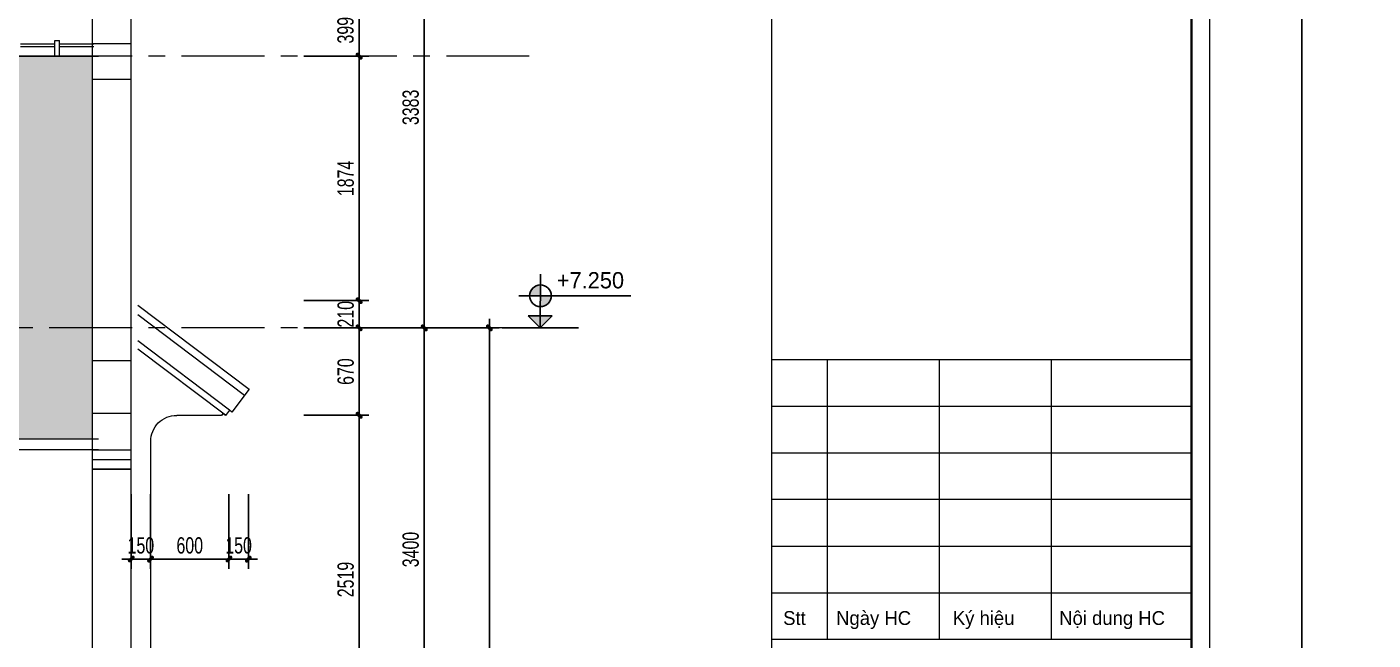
# Model space of a CAD drawing. Header units: inches. Extents: x 88947 to 296847, y 35049 to 161062.
# Drawn here: x 168261 to 178593, y 110234 to 114937 of the extents above; entities that cross this region are included whole.
import ezdxf

# ---------------------------------------------------------------- set-up
doc = ezdxf.new("R2010")
doc.units = ezdxf.units.IN
doc.header["$MEASUREMENT"] = 0
doc.header["$PDMODE"] = 1
doc.linetypes.add('ACAD_ISO03W100', pattern=[30, 12, -18])
doc.linetypes.add('CENTER', pattern=[50.8, 31.75, -6.35, 6.35, -6.35])
for name, color, linetype, lineweight in [('A-Dims', 145, 'Continuous', 25), ('A-Text', 30, 'Continuous', 9), ('A-Wall', 2, 'Continuous', 35), ('DIM', 7, 'Continuous', 25), ('HACTH', 8, 'Continuous', 5), ('KHUNG 2', 144, 'Continuous', 18), ('NETMANH', 192, 'Continuous', 18), ('THAY', 3, 'Continuous', 18), ('TRUC', 252, 'ACAD_ISO03W100', 13)]:
    doc.layers.add(name, color=color, linetype=linetype, lineweight=lineweight)
doc.layers.add('text', color=2, linetype='Continuous')
doc.styles.add('FRANKO', font='VFRANKO.TTF')
doc.styles.add('TEXT', font='VHELVCN.TTF')
doc.styles.add('VNI-HELVE-CONDENSE', font='VNARIAL.TTF', dxfattribs={"width": 0.7})
doc.dimstyles.new('TAS-100', dxfattribs={"dimscale": 50, "dimtxt": 2.5, "dimasz": 0.7, "dimexe": 1.5, "dimexo": 1.5, "dimgap": 0.8, "dimtad": 1, "dimdec": 0, "dimzin": 3, "dimdsep": 46, "dimtxsty": 'VNI-HELVE-CONDENSE', "dimblk": 'TICK', "dimcen": 2.5, "dimclrt": 71, "dimazin": 2, "dimtfac": 0.75, "dimtdec": 0, "dimtix": 1, "dimtmove": 2, "dimatfit": 2, "dimldrblk": 'TICK123', "dimfxl": 1.5, "dimtolj": 1, "dimtzin": 0, "dimarcsym": 0})

# ---------------------------------------------------------------- blocks, each defined once
blk = doc.blocks.new('khung ten')
at = {"layer": 'A-Wall', "ltscale": 0.7}
blk.add_lwpolyline([(267204, -219099), (305804, -219099), (305804, -190799), (267204, -190799)], close=True, dxfattribs=at)
at = {"layer": 'KHUNG 2', "ltscale": 0.7}
for p, q in [((301249, -219099), (301249, -190799)), ((301249, -199776), (305804, -199776)), ((301856, -202813), (301856, -199776)), ((303071, -202813), (303071, -199776)), ((304286, -202813), (304286, -199776)), ((301249, -200282), (305804, -200282)), ((301249, -200789), (305804, -200789)), ((305804, -201295), (301249, -201295)), ((301249, -201801), (305804, -201801)), ((301249, -202307), (305804, -202307)), ((301249, -202813), (305804, -202813))]:
    blk.add_line(p, q, dxfattribs=at)
blk.add_lwpolyline([(267004, -219299), (306004, -219299), (306004, -190599), (267004, -190599)], close=True, dxfattribs=at)
at = {"layer": 'NETMANH', "ltscale": 0.7}
blk.add_lwpolyline([(265004, -220042), (307004, -220042), (307004, -190342), (265004, -190342)], close=True, dxfattribs=at)
at = {"layer": 'text', "linetype": 'Continuous', "style": 'FRANKO'}
for s, p in [('Ngaøy HC', (301948, -202657)), ('Kyù hieäu', (303215, -202657)), ('Noäi dung HC', (304369, -202657)), ('Stt', (301373, -202657))]:
    blk.add_text(s, height=150, dxfattribs=at).set_placement(p)
blk = doc.blocks.new('TICK')
at = {"layer": 'A-Dims', "color": 1}
for p, q in [((-2, 0), (2, 0)), ((0, 1.5), (0, -1.5))]:
    blk.add_line(p, q, dxfattribs=at)
at = {"layer": 'A-Dims', "color": 1, "const_width": 0.788}
blk.add_lwpolyline([(-0.33, -0.35), (0.38, 0.38)], dxfattribs=at)
at = {"layer": 'A-Dims', "color": 1, "const_width": 0.394}
for points in [[(0.24, 0.52, -0.414214), (0.52, 0.52, -1)], [(0.52, 0.52, -0.414214), (0.52, 0.24, -1)], [(-0.47, -0.21, 0.414214), (-0.47, -0.49, 1)], [(-0.47, -0.49, 0.414214), (-0.19, -0.49, 1)]]:
    blk.add_lwpolyline(points, format="xyb", dxfattribs=at)
blk = doc.blocks.new('*D945')
at = {"layer": 'Defpoints', "color": 0}
for p in [(169211, 111428), (169811, 111428), (169211, 110855)]:
    blk.add_point(p, dxfattribs=at)
at = {"layer": 'DIM', "color": 0, "lineweight": -2}
for p, q in [((169211, 111353), (169211, 110780)), ((169811, 111353), (169811, 110780)), ((169776, 110855), (169246, 110855))]:
    blk.add_line(p, q, dxfattribs=at)
at = {"layer": 'DIM', "color": 0, "lineweight": -2, "xscale": 35, "yscale": 35, "zscale": 35, "rotation": 180}
blk.add_blockref('TICK', (169211, 110855), dxfattribs=at)
at = {"layer": 'DIM', "color": 0, "lineweight": -2, "xscale": 35, "yscale": 35, "zscale": 35}
blk.add_blockref('TICK', (169811, 110855), dxfattribs=at)
at = {"layer": 'DIM', "color": 71, "insert": (169511, 110959), "char_height": 125, "attachment_point": 5, "style": 'VNI-HELVE-CONDENSE'}
blk.add_mtext('\\A1;600', dxfattribs=at)
blk = doc.blocks.new('TICK123')
at = {"layer": 'A-Dims', "color": 1}
blk.add_lwpolyline([(0.05, 0, 0, 0.84, 0), (-2.11, 0, 8.4, 8.4, 0)], format="xyseb", dxfattribs=at)
blk = doc.blocks.new('*D946')
at = {"layer": 'Defpoints', "color": 0}
for p in [(169061, 111428), (169211, 111428), (169061, 110855)]:
    blk.add_point(p, dxfattribs=at)
at = {"layer": 'DIM', "color": 0, "lineweight": -2}
for p, q in [((169061, 111353), (169061, 110780)), ((169211, 111353), (169211, 110780)), ((169026, 110855), (168991, 110855)), ((169211, 110855), (169061, 110855)), ((169246, 110855), (169281, 110855))]:
    blk.add_line(p, q, dxfattribs=at)
at = {"layer": 'DIM', "color": 0, "lineweight": -2, "xscale": 35, "yscale": 35, "zscale": 35}
blk.add_blockref('TICK', (169061, 110855), dxfattribs=at)
at = {"layer": 'DIM', "color": 0, "lineweight": -2, "xscale": 35, "yscale": 35, "zscale": 35, "rotation": 180}
blk.add_blockref('TICK', (169211, 110855), dxfattribs=at)
at = {"layer": 'DIM', "color": 71, "insert": (169136, 110959), "char_height": 125, "attachment_point": 5, "style": 'VNI-HELVE-CONDENSE'}
blk.add_mtext('\\A1;150', dxfattribs=at)
blk = doc.blocks.new('*D947')
at = {"layer": 'Defpoints', "color": 0}
for p in [(169811, 111428), (169961, 111428), (169811, 110855)]:
    blk.add_point(p, dxfattribs=at)
at = {"layer": 'DIM', "color": 0, "lineweight": -2}
for p, q in [((169811, 111353), (169811, 110780)), ((169961, 111353), (169961, 110780)), ((169776, 110855), (169741, 110855)), ((169961, 110855), (169811, 110855)), ((169996, 110855), (170031, 110855))]:
    blk.add_line(p, q, dxfattribs=at)
at = {"layer": 'DIM', "color": 0, "lineweight": -2, "xscale": 35, "yscale": 35, "zscale": 35}
blk.add_blockref('TICK', (169811, 110855), dxfattribs=at)
at = {"layer": 'DIM', "color": 0, "lineweight": -2, "xscale": 35, "yscale": 35, "zscale": 35, "rotation": 180}
blk.add_blockref('TICK', (169961, 110855), dxfattribs=at)
at = {"layer": 'DIM', "color": 71, "insert": (169886, 110959), "char_height": 125, "attachment_point": 5, "style": 'VNI-HELVE-CONDENSE'}
blk.add_mtext('\\A1;150', dxfattribs=at)
blk = doc.blocks.new('A$C688775B1')
h = blk.add_hatch(color=256)
h.paths.add_polyline_path([(332, 278), (332, 372, 0.414214), (239, 278)])
h.paths.add_polyline_path([(332, 278), (332, 185, 0.414214), (426, 278)])
h = blk.add_hatch(color=256)
h.paths.add_polyline_path([(434, 104), (330, 104), (330, 0)])
h.paths.add_polyline_path([(330, 104), (226, 104), (330, 0)])
for p, q in [((332, 465), (330, 0)), ((330, 0), (332, 465)), ((145, 278), (1114, 278)), ((0, 0), (660, 0)), ((330, 0), (226, 104)), ((226, 104), (434, 104)), ((330, 0), (434, 104))]:
    blk.add_line(p, q)
blk.add_circle((332, 278), 93.5)
at = {"style": 'TEXT'}
blk.add_attdef('CAO ÑOÄ', (474, 342), '', height=170, dxfattribs=at)
blk = doc.blocks.new('*D2810')
at = {"layer": 'Defpoints', "color": 0}
for p in [(170311, 112628), (171311, 112628), (170311, 109228)]:
    blk.add_point(p, dxfattribs=at)
at = {"layer": 'DIM', "color": 0, "lineweight": -2}
for p, q in [((170386, 112628), (171386, 112628)), ((171311, 109263), (171311, 112593)), ((170386, 109228), (171386, 109228))]:
    blk.add_line(p, q, dxfattribs=at)
at = {"layer": 'DIM', "color": 0, "lineweight": -2, "xscale": 35, "yscale": 35, "zscale": 35}
for p, rotation in [((171311, 112628), 90), ((171311, 109228), 270)]:
    blk.add_blockref('TICK', p, dxfattribs=dict(at, rotation=rotation))
at = {"layer": 'DIM', "color": 71, "insert": (171207, 110928), "char_height": 125, "attachment_point": 5, "rotation": 90, "style": 'VNI-HELVE-CONDENSE'}
blk.add_mtext('\\A1;3400', dxfattribs=at)
blk = doc.blocks.new('*D2811')
at = {"layer": 'Defpoints', "color": 0}
for p in [(170311, 112628), (171811, 112628), (170311, 105828)]:
    blk.add_point(p, dxfattribs=at)
at = {"layer": 'DIM', "color": 0, "lineweight": -2}
for p, q in [((170386, 112628), (171886, 112628)), ((171811, 105863), (171811, 112593)), ((170386, 105828), (171886, 105828))]:
    blk.add_line(p, q, dxfattribs=at)
at = {"layer": 'DIM', "color": 0, "lineweight": -2, "xscale": 35, "yscale": 35, "zscale": 35}
for p, rotation in [((171811, 112628), 90), ((171811, 105828), 270)]:
    blk.add_blockref('TICK', p, dxfattribs=dict(at, rotation=rotation))
at = {"layer": 'DIM', "color": 71, "insert": (171708, 109228), "char_height": 125, "attachment_point": 5, "rotation": 90, "style": 'VNI-HELVE-CONDENSE'}
blk.add_mtext('\\A1;6800', dxfattribs=at)
blk = doc.blocks.new('*D2812')
at = {"layer": 'Defpoints', "color": 0}
for p in [(170311, 116012), (171311, 116012), (170311, 112628)]:
    blk.add_point(p, dxfattribs=at)
at = {"layer": 'DIM', "color": 0, "lineweight": -2}
for p, q in [((170386, 116012), (171386, 116012)), ((171311, 112663), (171311, 115977)), ((170386, 112628), (171386, 112628))]:
    blk.add_line(p, q, dxfattribs=at)
at = {"layer": 'DIM', "color": 0, "lineweight": -2, "xscale": 35, "yscale": 35, "zscale": 35}
for p, rotation in [((171311, 116012), 90), ((171311, 112628), 270)]:
    blk.add_blockref('TICK', p, dxfattribs=dict(at, rotation=rotation))
at = {"layer": 'DIM', "color": 71, "insert": (171207, 114320), "char_height": 125, "attachment_point": 5, "rotation": 90, "style": 'VNI-HELVE-CONDENSE'}
blk.add_mtext('\\A1;3383', dxfattribs=at)
blk = doc.blocks.new('*D2813')
at = {"layer": 'Defpoints', "color": 0}
for p in [(170311, 115112), (170811, 115112), (170311, 114713)]:
    blk.add_point(p, dxfattribs=at)
at = {"layer": 'DIM', "color": 0, "lineweight": -2}
for p, q in [((170386, 115112), (170886, 115112)), ((170811, 114748), (170811, 115077)), ((170386, 114713), (170886, 114713))]:
    blk.add_line(p, q, dxfattribs=at)
at = {"layer": 'DIM', "color": 0, "lineweight": -2, "xscale": 35, "yscale": 35, "zscale": 35}
for p, rotation in [((170811, 115112), 90), ((170811, 114713), 270)]:
    blk.add_blockref('TICK', p, dxfattribs=dict(at, rotation=rotation))
at = {"layer": 'DIM', "color": 71, "insert": (170707, 114912), "char_height": 125, "attachment_point": 5, "rotation": 90, "style": 'VNI-HELVE-CONDENSE'}
blk.add_mtext('\\A1;399', dxfattribs=at)
blk = doc.blocks.new('*D2823')
at = {"layer": 'Defpoints', "color": 0}
for p in [(170311, 111958), (170811, 111958), (170311, 109438)]:
    blk.add_point(p, dxfattribs=at)
at = {"layer": 'DIM', "color": 0, "lineweight": -2}
for p, q in [((170386, 111958), (170886, 111958)), ((170811, 109473), (170811, 111923)), ((170386, 109438), (170886, 109438))]:
    blk.add_line(p, q, dxfattribs=at)
at = {"layer": 'DIM', "color": 0, "lineweight": -2, "xscale": 35, "yscale": 35, "zscale": 35}
for p, rotation in [((170811, 111958), 90), ((170811, 109438), 270)]:
    blk.add_blockref('TICK', p, dxfattribs=dict(at, rotation=rotation))
at = {"layer": 'DIM', "color": 71, "insert": (170708, 110698), "char_height": 125, "attachment_point": 5, "rotation": 90, "style": 'VNI-HELVE-CONDENSE'}
blk.add_mtext('\\A1;2519', dxfattribs=at)
blk = doc.blocks.new('*D2824')
at = {"layer": 'Defpoints', "color": 0}
for p in [(170311, 112628), (170811, 112628), (170311, 111958)]:
    blk.add_point(p, dxfattribs=at)
at = {"layer": 'DIM', "color": 0, "lineweight": -2}
for p, q in [((170386, 112628), (170886, 112628)), ((170811, 111993), (170811, 112593)), ((170386, 111958), (170886, 111958))]:
    blk.add_line(p, q, dxfattribs=at)
at = {"layer": 'DIM', "color": 0, "lineweight": -2, "xscale": 35, "yscale": 35, "zscale": 35}
for p, rotation in [((170811, 112628), 90), ((170811, 111958), 270)]:
    blk.add_blockref('TICK', p, dxfattribs=dict(at, rotation=rotation))
at = {"layer": 'DIM', "color": 71, "insert": (170708, 112293), "char_height": 125, "attachment_point": 5, "rotation": 90, "style": 'VNI-HELVE-CONDENSE'}
blk.add_mtext('\\A1;670', dxfattribs=at)
blk = doc.blocks.new('*D2825')
at = {"layer": 'Defpoints', "color": 0}
for p in [(170311, 114713), (170811, 114713), (170311, 112838)]:
    blk.add_point(p, dxfattribs=at)
at = {"layer": 'DIM', "color": 0, "lineweight": -2}
for p, q in [((170386, 114713), (170886, 114713)), ((170811, 112873), (170811, 114678)), ((170386, 112838), (170886, 112838))]:
    blk.add_line(p, q, dxfattribs=at)
at = {"layer": 'DIM', "color": 0, "lineweight": -2, "xscale": 35, "yscale": 35, "zscale": 35}
for p, rotation in [((170811, 114713), 90), ((170811, 112838), 270)]:
    blk.add_blockref('TICK', p, dxfattribs=dict(at, rotation=rotation))
at = {"layer": 'DIM', "color": 71, "insert": (170708, 113775), "char_height": 125, "attachment_point": 5, "rotation": 90, "style": 'VNI-HELVE-CONDENSE'}
blk.add_mtext('\\A1;1874', dxfattribs=at)
blk = doc.blocks.new('*D2826')
at = {"layer": 'Defpoints', "color": 0}
for p in [(170311, 112838), (170811, 112838), (170311, 112628)]:
    blk.add_point(p, dxfattribs=at)
at = {"layer": 'DIM', "color": 0, "lineweight": -2}
for p, q in [((170386, 112838), (170886, 112838)), ((170811, 112873), (170811, 112908)), ((170811, 112628), (170811, 112838)), ((170386, 112628), (170886, 112628)), ((170811, 112593), (170811, 112558))]:
    blk.add_line(p, q, dxfattribs=at)
at = {"layer": 'DIM', "color": 0, "lineweight": -2, "xscale": 35, "yscale": 35, "zscale": 35}
for p, rotation in [((170811, 112838), 270), ((170811, 112628), 90)]:
    blk.add_blockref('TICK', p, dxfattribs=dict(at, rotation=rotation))
at = {"layer": 'DIM', "color": 71, "insert": (170708, 112733), "char_height": 125, "attachment_point": 5, "rotation": 90, "style": 'VNI-HELVE-CONDENSE'}
blk.add_mtext('\\A1;210', dxfattribs=at)
blk = doc.blocks.new('*D3793')
at = {"layer": 'Defpoints', "color": 0}
for p in [(169211, 111428), (169811, 111428), (169211, 110855)]:
    blk.add_point(p, dxfattribs=at)
at = {"layer": 'DIM', "color": 0, "lineweight": -2}
for p, q in [((169211, 111353), (169211, 110780)), ((169811, 111353), (169811, 110780)), ((169776, 110855), (169246, 110855))]:
    blk.add_line(p, q, dxfattribs=at)
at = {"layer": 'DIM', "color": 0, "lineweight": -2, "xscale": 35, "yscale": 35, "zscale": 35, "rotation": 180}
blk.add_blockref('TICK', (169211, 110855), dxfattribs=at)
at = {"layer": 'DIM', "color": 0, "lineweight": -2, "xscale": 35, "yscale": 35, "zscale": 35}
blk.add_blockref('TICK', (169811, 110855), dxfattribs=at)
at = {"layer": 'DIM', "color": 71, "insert": (169511, 110959), "char_height": 125, "attachment_point": 5, "style": 'VNI-HELVE-CONDENSE'}
blk.add_mtext('\\A1;600', dxfattribs=at)
blk = doc.blocks.new('*D3794')
at = {"layer": 'Defpoints', "color": 0}
for p in [(169061, 111428), (169211, 111428), (169061, 110855)]:
    blk.add_point(p, dxfattribs=at)
at = {"layer": 'DIM', "color": 0, "lineweight": -2}
for p, q in [((169061, 111353), (169061, 110780)), ((169211, 111353), (169211, 110780)), ((169026, 110855), (168991, 110855)), ((169211, 110855), (169061, 110855)), ((169246, 110855), (169281, 110855))]:
    blk.add_line(p, q, dxfattribs=at)
at = {"layer": 'DIM', "color": 0, "lineweight": -2, "xscale": 35, "yscale": 35, "zscale": 35}
blk.add_blockref('TICK', (169061, 110855), dxfattribs=at)
at = {"layer": 'DIM', "color": 0, "lineweight": -2, "xscale": 35, "yscale": 35, "zscale": 35, "rotation": 180}
blk.add_blockref('TICK', (169211, 110855), dxfattribs=at)
at = {"layer": 'DIM', "color": 71, "insert": (169136, 110959), "char_height": 125, "attachment_point": 5, "style": 'VNI-HELVE-CONDENSE'}
blk.add_mtext('\\A1;150', dxfattribs=at)
blk = doc.blocks.new('*D3795')
at = {"layer": 'Defpoints', "color": 0}
for p in [(169811, 111428), (169961, 111428), (169811, 110855)]:
    blk.add_point(p, dxfattribs=at)
at = {"layer": 'DIM', "color": 0, "lineweight": -2}
for p, q in [((169811, 111353), (169811, 110780)), ((169961, 111353), (169961, 110780)), ((169776, 110855), (169741, 110855)), ((169961, 110855), (169811, 110855)), ((169996, 110855), (170031, 110855))]:
    blk.add_line(p, q, dxfattribs=at)
at = {"layer": 'DIM', "color": 0, "lineweight": -2, "xscale": 35, "yscale": 35, "zscale": 35}
blk.add_blockref('TICK', (169811, 110855), dxfattribs=at)
at = {"layer": 'DIM', "color": 0, "lineweight": -2, "xscale": 35, "yscale": 35, "zscale": 35, "rotation": 180}
blk.add_blockref('TICK', (169961, 110855), dxfattribs=at)
at = {"layer": 'DIM', "color": 71, "insert": (169886, 110959), "char_height": 125, "attachment_point": 5, "style": 'VNI-HELVE-CONDENSE'}
blk.add_mtext('\\A1;150', dxfattribs=at)
blk = doc.blocks.new('*D3749')
at = {"layer": 'Defpoints', "color": 0}
for p in [(170311, 112628), (171311, 112628), (170311, 109228)]:
    blk.add_point(p, dxfattribs=at)
at = {"layer": 'DIM', "color": 0, "lineweight": -2}
for p, q in [((170386, 112628), (171386, 112628)), ((171311, 109263), (171311, 112593)), ((170386, 109228), (171386, 109228))]:
    blk.add_line(p, q, dxfattribs=at)
at = {"layer": 'DIM', "color": 0, "lineweight": -2, "xscale": 35, "yscale": 35, "zscale": 35}
for p, rotation in [((171311, 112628), 90), ((171311, 109228), 270)]:
    blk.add_blockref('TICK', p, dxfattribs=dict(at, rotation=rotation))
at = {"layer": 'DIM', "color": 71, "insert": (171207, 110928), "char_height": 125, "attachment_point": 5, "rotation": 90, "style": 'VNI-HELVE-CONDENSE'}
blk.add_mtext('\\A1;3400', dxfattribs=at)
blk = doc.blocks.new('*D3750')
at = {"layer": 'Defpoints', "color": 0}
for p in [(170311, 112628), (171811, 112628), (170311, 105828)]:
    blk.add_point(p, dxfattribs=at)
at = {"layer": 'DIM', "color": 0, "lineweight": -2}
for p, q in [((170386, 112628), (171886, 112628)), ((171811, 105863), (171811, 112593)), ((170386, 105828), (171886, 105828))]:
    blk.add_line(p, q, dxfattribs=at)
at = {"layer": 'DIM', "color": 0, "lineweight": -2, "xscale": 35, "yscale": 35, "zscale": 35}
for p, rotation in [((171811, 112628), 90), ((171811, 105828), 270)]:
    blk.add_blockref('TICK', p, dxfattribs=dict(at, rotation=rotation))
at = {"layer": 'DIM', "color": 71, "insert": (171708, 109228), "char_height": 125, "attachment_point": 5, "rotation": 90, "style": 'VNI-HELVE-CONDENSE'}
blk.add_mtext('\\A1;6800', dxfattribs=at)
blk = doc.blocks.new('*D3751')
at = {"layer": 'Defpoints', "color": 0}
for p in [(170311, 116012), (171311, 116012), (170311, 112628)]:
    blk.add_point(p, dxfattribs=at)
at = {"layer": 'DIM', "color": 0, "lineweight": -2}
for p, q in [((170386, 116012), (171386, 116012)), ((171311, 112663), (171311, 115977)), ((170386, 112628), (171386, 112628))]:
    blk.add_line(p, q, dxfattribs=at)
at = {"layer": 'DIM', "color": 0, "lineweight": -2, "xscale": 35, "yscale": 35, "zscale": 35}
for p, rotation in [((171311, 116012), 90), ((171311, 112628), 270)]:
    blk.add_blockref('TICK', p, dxfattribs=dict(at, rotation=rotation))
at = {"layer": 'DIM', "color": 71, "insert": (171207, 114320), "char_height": 125, "attachment_point": 5, "rotation": 90, "style": 'VNI-HELVE-CONDENSE'}
blk.add_mtext('\\A1;3383', dxfattribs=at)
blk = doc.blocks.new('*D3752')
at = {"layer": 'Defpoints', "color": 0}
for p in [(170311, 115112), (170811, 115112), (170311, 114713)]:
    blk.add_point(p, dxfattribs=at)
at = {"layer": 'DIM', "color": 0, "lineweight": -2}
for p, q in [((170386, 115112), (170886, 115112)), ((170811, 114748), (170811, 115077)), ((170386, 114713), (170886, 114713))]:
    blk.add_line(p, q, dxfattribs=at)
at = {"layer": 'DIM', "color": 0, "lineweight": -2, "xscale": 35, "yscale": 35, "zscale": 35}
for p, rotation in [((170811, 115112), 90), ((170811, 114713), 270)]:
    blk.add_blockref('TICK', p, dxfattribs=dict(at, rotation=rotation))
at = {"layer": 'DIM', "color": 71, "insert": (170707, 114912), "char_height": 125, "attachment_point": 5, "rotation": 90, "style": 'VNI-HELVE-CONDENSE'}
blk.add_mtext('\\A1;399', dxfattribs=at)
blk = doc.blocks.new('*D3762')
at = {"layer": 'Defpoints', "color": 0}
for p in [(170311, 111958), (170811, 111958), (170311, 109438)]:
    blk.add_point(p, dxfattribs=at)
at = {"layer": 'DIM', "color": 0, "lineweight": -2}
for p, q in [((170386, 111958), (170886, 111958)), ((170811, 109473), (170811, 111923)), ((170386, 109438), (170886, 109438))]:
    blk.add_line(p, q, dxfattribs=at)
at = {"layer": 'DIM', "color": 0, "lineweight": -2, "xscale": 35, "yscale": 35, "zscale": 35}
for p, rotation in [((170811, 111958), 90), ((170811, 109438), 270)]:
    blk.add_blockref('TICK', p, dxfattribs=dict(at, rotation=rotation))
at = {"layer": 'DIM', "color": 71, "insert": (170708, 110698), "char_height": 125, "attachment_point": 5, "rotation": 90, "style": 'VNI-HELVE-CONDENSE'}
blk.add_mtext('\\A1;2519', dxfattribs=at)
blk = doc.blocks.new('*D3763')
at = {"layer": 'Defpoints', "color": 0}
for p in [(170311, 112628), (170811, 112628), (170311, 111958)]:
    blk.add_point(p, dxfattribs=at)
at = {"layer": 'DIM', "color": 0, "lineweight": -2}
for p, q in [((170386, 112628), (170886, 112628)), ((170811, 111993), (170811, 112593)), ((170386, 111958), (170886, 111958))]:
    blk.add_line(p, q, dxfattribs=at)
at = {"layer": 'DIM', "color": 0, "lineweight": -2, "xscale": 35, "yscale": 35, "zscale": 35}
for p, rotation in [((170811, 112628), 90), ((170811, 111958), 270)]:
    blk.add_blockref('TICK', p, dxfattribs=dict(at, rotation=rotation))
at = {"layer": 'DIM', "color": 71, "insert": (170708, 112293), "char_height": 125, "attachment_point": 5, "rotation": 90, "style": 'VNI-HELVE-CONDENSE'}
blk.add_mtext('\\A1;670', dxfattribs=at)
blk = doc.blocks.new('*D3764')
at = {"layer": 'Defpoints', "color": 0}
for p in [(170311, 114713), (170811, 114713), (170311, 112838)]:
    blk.add_point(p, dxfattribs=at)
at = {"layer": 'DIM', "color": 0, "lineweight": -2}
for p, q in [((170386, 114713), (170886, 114713)), ((170811, 112873), (170811, 114678)), ((170386, 112838), (170886, 112838))]:
    blk.add_line(p, q, dxfattribs=at)
at = {"layer": 'DIM', "color": 0, "lineweight": -2, "xscale": 35, "yscale": 35, "zscale": 35}
for p, rotation in [((170811, 114713), 90), ((170811, 112838), 270)]:
    blk.add_blockref('TICK', p, dxfattribs=dict(at, rotation=rotation))
at = {"layer": 'DIM', "color": 71, "insert": (170708, 113775), "char_height": 125, "attachment_point": 5, "rotation": 90, "style": 'VNI-HELVE-CONDENSE'}
blk.add_mtext('\\A1;1874', dxfattribs=at)
blk = doc.blocks.new('*D3765')
at = {"layer": 'Defpoints', "color": 0}
for p in [(170311, 112838), (170811, 112838), (170311, 112628)]:
    blk.add_point(p, dxfattribs=at)
at = {"layer": 'DIM', "color": 0, "lineweight": -2}
for p, q in [((170386, 112838), (170886, 112838)), ((170811, 112873), (170811, 112908)), ((170811, 112628), (170811, 112838)), ((170386, 112628), (170886, 112628)), ((170811, 112593), (170811, 112558))]:
    blk.add_line(p, q, dxfattribs=at)
at = {"layer": 'DIM', "color": 0, "lineweight": -2, "xscale": 35, "yscale": 35, "zscale": 35}
for p, rotation in [((170811, 112838), 270), ((170811, 112628), 90)]:
    blk.add_blockref('TICK', p, dxfattribs=dict(at, rotation=rotation))
at = {"layer": 'DIM', "color": 71, "insert": (170708, 112733), "char_height": 125, "attachment_point": 5, "rotation": 90, "style": 'VNI-HELVE-CONDENSE'}
blk.add_mtext('\\A1;210', dxfattribs=at)

msp = doc.modelspace()

# ---------------------------------------------------------------- hatches: boundary and pattern name
at = {"layer": 'HACTH'}
h = msp.add_hatch(dxfattribs=at)
h.set_pattern_fill('TILE_02', color=256, scale=100, style=0, pattern_type=2)
h.set_pattern_definition([(0, (164335.82, 112231.61), (200, 100), [25, -175]), (0, (164335.82, 112244.11), (200, 100), [25, -75]), (0, (164435.82, 112256.61), (200, 100), [25, -175]), (0, (164285.82, 112194.11), (200, 100), [12.5, -100, 12.5, -75]), (45, (164298.315, 112219.114), (0, 100), [17.6777, -265.165]), (45, (164285.815, 112256.614), (0, 100), [12.63, -270.2127]), (45, (164285.815, 112269.114), (0, 100), [15.15, -267.6927]), (135, (164410.815, 112269.114), (0, 100), [15.15, -267.6927]), (135, (164410.815, 112256.614), (0, 100), [12.63, -270.2127]), (135, (164398.315, 112219.114), (0, 100), [17.6777, -265.165]), (26.565, (164310.815, 112219.11), (5e-05, 100), [27.951, -195.656]), (26.565, (164310.815, 112231.61), (5e-05, 100), [27.951, -195.656]), (26.565, (164260.815, 112244.11), (5e-05, 100), [27.951, -195.656]), (26.565, (164260.815, 112256.61), (5e-05, 100), [27.951, -195.656]), (63.4349, (164285.815, 112194.114), (-5e-05, 100), [27.951, -419.2627]), (63.4349, (164298.315, 112194.114), (-5e-05, 100), [27.951, -419.2627]), (116.5651, (164398.315, 112194.114), (5e-05, 100), [27.951, -419.2627]), (116.5651, (164410.815, 112194.114), (5e-05, 100), [27.951, -419.2627]), (153.435, (164385.815, 112219.11), (-5e-05, 100), [27.951, -195.656]), (153.435, (164385.815, 112231.61), (-5e-05, 100), [27.951, -195.656]), (153.435, (164435.815, 112244.11), (-5e-05, 100), [27.951, -195.656]), (153.435, (164435.815, 112256.61), (-5e-05, 100), [27.951, -195.656]), (82.87498, (164285.815, 112194.114), (-2.5e-05, 100.000016), [100.7782, -1511.6733]), (97.12502, (164410.815, 112194.114), (2.5e-05, 100.000016), [100.7782, -1511.6733])])
h.paths.add_polyline_path([(168761.3, 114712.6), (165711.3, 114712.6), (165711.3, 112628.1), (168761.3, 112628.1)])
h.paths.add_polyline_path([(168761.3, 112628.1), (165711.3, 112628.1), (165711.3, 112357.3), (165561.3, 112357.3), (165561.3, 111773.7), (168761.3, 111773.7)])
h.paths.add_polyline_path([(165561.3, 112357.3), (165411.3, 112357.3), (165411.3, 112628.1), (165195.9, 112628.1), (164496.4, 112628.1, 0.3482972), (164161.3, 112205.5), (164161.3, 111773.7), (165561.3, 111773.7)])

# ---------------------------------------------------------------- linework, layer by layer
at = {"layer": 'THAY'}
for p, q in [((168211.3, 114808.2), (168474.3, 114808.2)), ((168211.3, 114786.3), (168474.3, 114786.3)), ((168474.3, 114712.6), (168474.3, 114832.9)), ((168474.3, 114832.9), (168511.3, 114832.9)), ((168511.3, 114808.2), (168774.3, 114808.2)), ((168511.3, 114786.3), (168774.3, 114786.3))]:
    msp.add_line(p, q, dxfattribs=at)
for points in [[(169061.3, 114585.7), (169061.3, 115111.5), (168761.3, 115111.5), (168761.3, 114585.7)], [(168511.3, 114712.6), (168511.3, 114832.9)], [(168761.3, 114810.1), (169061.3, 114810.1)], [(165711.3, 114712.6), (168811.3, 114712.6)], [(168811.3, 114712.6), (165711.3, 114712.6)], [(168761.3, 114712.6), (168761.3, 111543.8), (169061.3, 111543.8), (169061.3, 114690.5)], [(168761.3, 114536.4), (169061.3, 114536.4)], [(168761.3, 114536.4), (169061.3, 114536.4)], [(169111.3, 112802.5), (169967.2, 112157.6), (169835.1, 111982.6), (169815.1, 111997.7), (169784.9, 111957.6), (169764.9, 111972.7), (169753.5, 111957.6), (169411.3, 111957.6)], [(169931.2, 112109.9), (169111.3, 112727.7)], [(169815.1, 111997.7), (169111.3, 112528)], [(169784.9, 111957.7), (169111.3, 112465.2)], [(168761.3, 112377.5), (169061.3, 112377.5)], [(168761.3, 111974.4), (169061.3, 111974.4)], [(168811.3, 111773.7), (164161.3, 111773.7)], [(168811.3, 111693.8), (164161.3, 111693.8)], [(168761.3, 111693.8), (169061.3, 111693.8)], [(168761.3, 111618.8), (169061.3, 111618.8)], [(169061.3, 105928.1), (169061.3, 111543.8), (168761.3, 111543.8), (168761.3, 105928.1)], [(168761.3, 111543.8), (169061.3, 111543.8)]]:
    msp.add_lwpolyline(points, dxfattribs=at)
msp.add_lwpolyline([(169211.3, 109327.2), (169211.3, 111757.6, -0.4142136), (169411.3, 111957.6)], format="xyb", dxfattribs=at)
at = {"layer": 'TRUC', "linetype": 'CENTER', "ltscale": 20}
for points in [[(169061.3, 104826.7), (169061.3, 116795.7)], [(172115.9, 114712.6), (154105.4, 114712.6)], [(172115.9, 112628.1), (154105.4, 112628.1)]]:
    msp.add_lwpolyline(points, dxfattribs=at)

# ---------------------------------------------------------------- block references
at = {"layer": 'A-Text', "xscale": 0.7071428571362048, "yscale": 0.7071428573544836, "zscale": 0.7071428573664265}
for p in [(-39048.5, 253657), (-9348.5, 253657)]:
    msp.add_blockref('khung ten', p, dxfattribs=at)
at = {"layer": 'DIM'}
ref = msp.add_blockref('A$C688775B1', (171908, 112628.1), dxfattribs=dict(at, xscale=0.8875739644863643, yscale=0.8875739645009162, zscale=0.8875739644970414))
ref.add_attrib('CAO ÑOÄ', '+7.250', (172328.5, 112931.6), dxfattribs={"layer": '0', "height": 125, "style": 'FRANKO'})
ref = msp.add_blockref('A$C688775B1', (171908, 112628.1), dxfattribs=dict(at, xscale=0.8875739644863643, yscale=0.8875739645009162, zscale=0.8875739644970414))
ref.add_attrib('CAO ÑOÄ', '+7.250', (172328.5, 112931.6), dxfattribs={"layer": '0', "height": 125, "style": 'FRANKO'})

# ---------------------------------------------------------------- dimensions: what is measured, and where the dimension line sits
for base, p1, p2, angle, picture, middle in [((171311.3, 116011.5), (170311.3, 112628.1), (170311.3, 116011.5), 90, '*D2812', (171207.5, 114319.8)), ((171311.3, 116011.5), (170311.3, 112628.1), (170311.3, 116011.5), 90, '*D3751', (171207.5, 114319.8)), ((170811.3, 115111.5), (170311.3, 114712.6), (170311.3, 115111.5), 90, '*D2813', (170707.5, 114912)), ((170811.3, 115111.5), (170311.3, 114712.6), (170311.3, 115111.5), 90, '*D3752', (170707.5, 114912)), ((170811.3, 114712.6), (170311.3, 112838.2), (170311.3, 114712.6), 90, '*D2825', (170707.6, 113775.4)), ((170811.3, 114712.6), (170311.3, 112838.2), (170311.3, 114712.6), 90, '*D3764', (170707.6, 113775.4)), ((170811.3, 112838.2), (170311.3, 112628.1), (170311.3, 112838.2), 90, '*D2826', (170707.6, 112733.2)), ((170811.3, 112838.2), (170311.3, 112628.1), (170311.3, 112838.2), 90, '*D3765', (170707.6, 112733.2)), ((171311.3, 112628.1), (170311.3, 109228.1), (170311.3, 112628.1), 90, '*D2810', (171207.5, 110928.1)), ((171811.3, 112628.1), (170311.3, 105828.1), (170311.3, 112628.1), 90, '*D2811', (171707.6, 109228.1)), ((170811.3448, 112628.11), (170311.3448, 111957.6196), (170311.3448, 112628.11), 90, '*D2824', (170707.5658, 112292.8648)), ((171311.3, 112628.1), (170311.3, 109228.1), (170311.3, 112628.1), 90, '*D3749', (171207.5, 110928.1)), ((171811.3, 112628.1), (170311.3, 105828.1), (170311.3, 112628.1), 90, '*D3750', (171707.6, 109228.1)), ((170811.3448, 112628.11), (170311.3448, 111957.6196), (170311.3448, 112628.11), 90, '*D3763', (170707.5658, 112292.8648)), ((170811.3, 111957.6), (170311.3, 109438.2), (170311.3, 111957.6), 90, '*D2823', (170707.6, 110697.9)), ((170811.3, 111957.6), (170311.3, 109438.2), (170311.3, 111957.6), 90, '*D3762', (170707.6, 110697.9)), ((169061.3, 110855.3), (169211.3, 111428.1), (169061.3, 111428.1), 180, '*D946', (169136.3, 110959)), ((169061.3, 110855.3), (169211.3, 111428.1), (169061.3, 111428.1), 180, '*D3794', (169136.3, 110959)), ((169211.3, 110855.3), (169810.9, 111428.1), (169211.3, 111428.1), 180, '*D945', (169511.1, 110959)), ((169211.3, 110855.3), (169810.9, 111428.1), (169211.3, 111428.1), 180, '*D3793', (169511.1, 110959)), ((169810.9, 110855.3), (169960.9, 111428.1), (169810.9, 111428.1), 180, '*D947', (169885.9, 110959)), ((169810.9, 110855.3), (169960.9, 111428.1), (169810.9, 111428.1), 180, '*D3795', (169885.9, 110959))]:
    dim = msp.add_linear_dim(base=base, p1=p1, p2=p2, angle=angle, dimstyle='TAS-100', dxfattribs=at)
    dim.commit()
    dim.dimension.update_dxf_attribs({"geometry": picture, "text_midpoint": middle})

doc.saveas('drawing.dxf')
